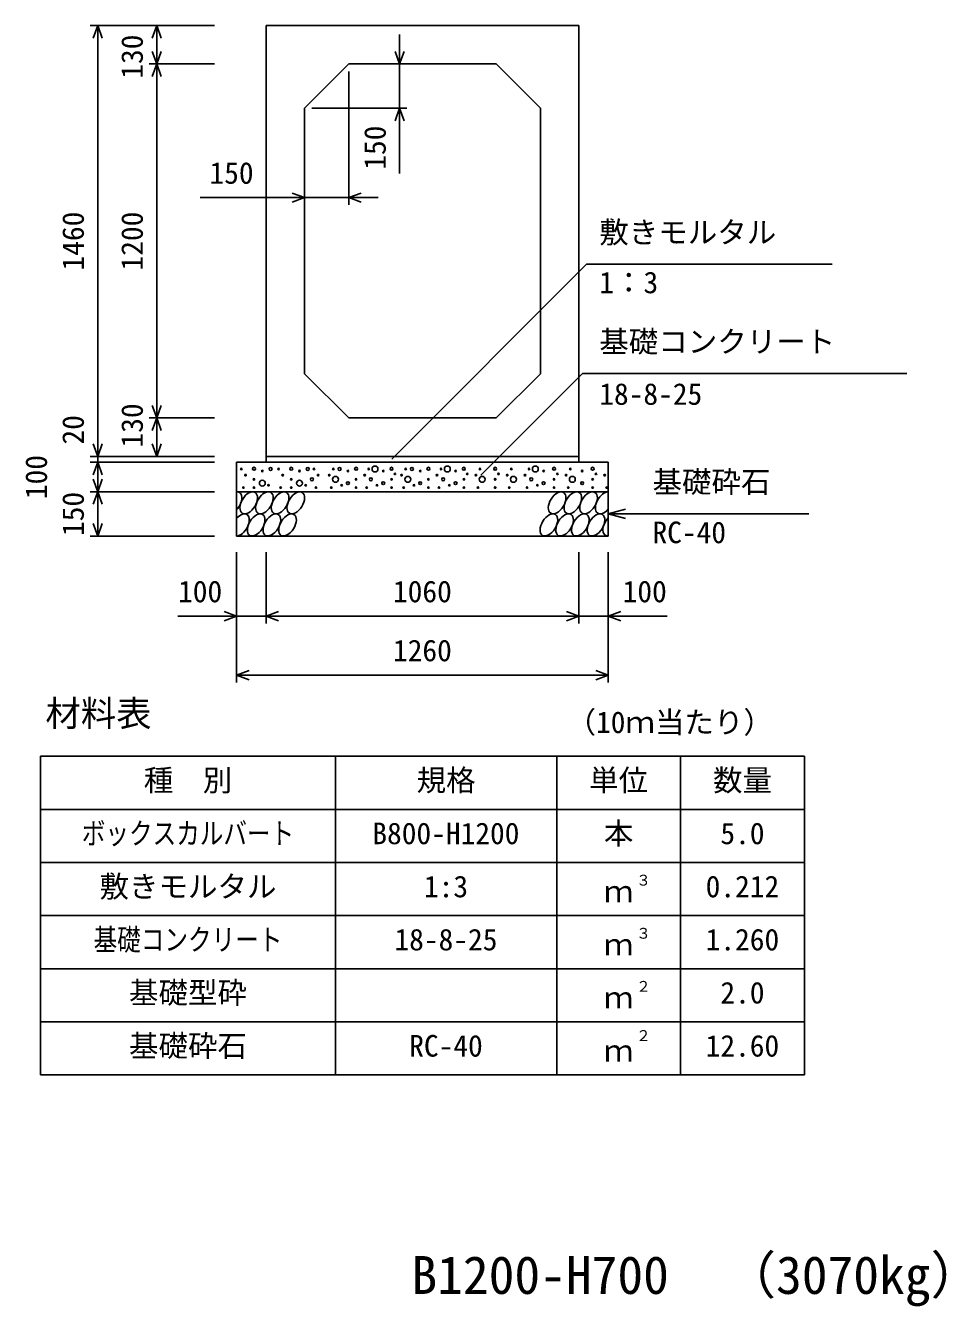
# Model space of a CAD drawing. Units: millimetres, scale not verified. Extents: x -25170 to 75630, y 0 to 35640.
# Drawn here: x 30994 to 34082, y 22551 to 26892 of the extents above; entities that cross this region are included whole.
import ezdxf
from ezdxf.enums import TextEntityAlignment as Align

# ---------------------------------------------------------------- set-up
doc = ezdxf.new("R2010")
doc.units = ezdxf.units.MM
doc.header["$LTSCALE"] = 60
for name, color, linetype, lineweight in [('DIM', 7, 'Continuous', 25), ('HATCH', 6, 'Continuous', 25), ('HYO', 3, 'Continuous', 25), ('HYO2', 4, 'Continuous', 25), ('OUTLINE', 3, 'Continuous', 25), ('TXT', 7, 'Continuous', 25)]:
    doc.layers.add(name, color=color, linetype=linetype, lineweight=lineweight)
doc.styles.add('ＭＳ ゴシック', font='')
doc.styles.get('ＭＳ ゴシック').set_extended_font_data('MS Gothic')

msp = doc.modelspace()

# ---------------------------------------------------------------- linework, layer by layer
at = {"layer": 'DIM'}
for p, q in [((31213.88, 26891.89), (31634.98, 26891.89)), ((31238.88, 26891.89), (31223.49, 26849.6)), ((31238.88, 25431.89), (31238.88, 26891.89)), ((31254.27, 26849.6), (31238.88, 26891.89)), ((31438.88, 26891.89), (31423.49, 26849.6)), ((31438.88, 26891.89), (31438.88, 26761.89)), ((31454.27, 26849.6), (31438.88, 26891.89)), ((32262.46, 26861.89), (32262.46, 26761.89)), ((31438.88, 26761.89), (31423.49, 26804.17)), ((31454.27, 26804.17), (31438.88, 26761.89)), ((32262.46, 26761.89), (32247.07, 26804.17)), ((32277.85, 26804.17), (32262.46, 26761.89)), ((31413.88, 26761.89), (31634.98, 26761.89)), ((31438.88, 26761.89), (31423.49, 26719.6)), ((31438.88, 26761.89), (31438.88, 25561.89)), ((31454.27, 26719.6), (31438.88, 26761.89)), ((32262.46, 26611.89), (32262.46, 26761.89)), ((32089.98, 26736.89), (32089.98, 26283.87)), ((31964.98, 26611.89), (32287.46, 26611.89)), ((32262.46, 26611.89), (32247.07, 26569.6)), ((32277.85, 26569.6), (32262.46, 26611.89)), ((32262.46, 26611.89), (32262.46, 26391.01)), ((31585.88, 26308.87), (31939.98, 26308.87)), ((31897.7, 26324.26), (31939.98, 26308.87)), ((31939.98, 26308.87), (31897.7, 26293.48)), ((32089.98, 26308.87), (31939.98, 26308.87)), ((32132.27, 26324.26), (32089.98, 26308.87)), ((32089.98, 26308.87), (32189.98, 26308.87)), ((32089.98, 26308.87), (32132.27, 26293.48)), ((32236.2, 25422.55), (32896.48, 26082.83)), ((33728.89, 26082.83), (32896.48, 26082.83)), ((32538.01, 25368.16), (32882.07, 25712.22)), ((33981.62, 25712.22), (32882.07, 25712.22)), ((31438.88, 25561.89), (31423.49, 25604.17)), ((31454.27, 25604.17), (31438.88, 25561.89)), ((31413.88, 25561.89), (31634.98, 25561.89)), ((31438.88, 25561.89), (31423.49, 25519.6)), ((31438.88, 25431.89), (31438.88, 25561.89)), ((31454.27, 25519.6), (31438.88, 25561.89)), ((31238.88, 25431.89), (31223.49, 25474.17)), ((31254.27, 25474.17), (31238.88, 25431.89)), ((31438.88, 25431.89), (31423.49, 25474.17)), ((31454.27, 25474.17), (31438.88, 25431.89)), ((31213.88, 25431.89), (31634.98, 25431.89)), ((31213.88, 25411.89), (31634.98, 25411.89)), ((31238.88, 25411.89), (31223.49, 25369.6)), ((31238.88, 25431.89), (31238.88, 25411.89)), ((31238.88, 25411.89), (31238.88, 25311.89)), ((31254.27, 25369.6), (31238.88, 25411.89)), ((31238.88, 25311.89), (31223.49, 25354.17)), ((31254.27, 25354.17), (31238.88, 25311.89)), ((31213.88, 25311.89), (31634.98, 25311.89)), ((31238.88, 25311.89), (31223.49, 25269.6)), ((31238.88, 25311.89), (31238.88, 25161.89)), ((31254.27, 25269.6), (31238.88, 25311.89)), ((32969.98, 25236.89), (33027.94, 25252.42)), ((33649.79, 25236.89), (32969.98, 25236.89)), ((32969.98, 25236.89), (33027.94, 25221.36)), ((31238.88, 25161.89), (31223.49, 25204.17)), ((31254.27, 25204.17), (31238.88, 25161.89)), ((31213.88, 25161.89), (31634.98, 25161.89)), ((31709.98, 24665.28), (31709.98, 25106.89)), ((31809.98, 24865.28), (31809.98, 25106.89)), ((32869.98, 24865.28), (32869.98, 25106.89)), ((32869.98, 24865.28), (32869.98, 25106.89)), ((32969.98, 24665.28), (32969.98, 25106.89)), ((31510.44, 24890.28), (31709.98, 24890.28)), ((31667.7, 24905.67), (31709.98, 24890.28)), ((31709.98, 24890.28), (31667.7, 24874.88)), ((31809.98, 24890.28), (31709.98, 24890.28)), ((31852.27, 24905.67), (31809.98, 24890.28)), ((32869.98, 24890.28), (31809.98, 24890.28)), ((31809.98, 24890.28), (31852.27, 24874.88)), ((32827.7, 24905.67), (32869.98, 24890.28)), ((32869.98, 24890.28), (32827.7, 24874.88)), ((32969.98, 24890.28), (32869.98, 24890.28)), ((33012.27, 24905.67), (32969.98, 24890.28)), ((33169.53, 24890.28), (32969.98, 24890.28)), ((32969.98, 24890.28), (33012.27, 24874.88)), ((31752.27, 24705.67), (31709.98, 24690.28)), ((32927.7, 24705.67), (32969.98, 24690.28)), ((32969.98, 24690.28), (31709.98, 24690.28)), ((31709.98, 24690.28), (31752.27, 24674.88)), ((32969.98, 24690.28), (32927.7, 24674.88))]:
    msp.add_line(p, q, dxfattribs=at)
at = {"layer": 'HATCH'}
for centre, radius in [((32178.94, 25389.07), 10), ((32424.16, 25389.07), 10), ((32722.59, 25389.07), 10), ((31725.95, 25389.07), 2.5), ((31739.97, 25368.05), 2.5), ((31768.84, 25389.94), 5), ((31768.84, 25354.05), 2.5), ((31796.88, 25382.06), 2.5), ((31824.92, 25389.07), 5), ((31852.05, 25389.07), 2.5), ((31866.07, 25368.05), 2.5), ((31894.95, 25389.94), 5), ((31894.95, 25354.05), 2.5), ((31922.99, 25382.06), 2.5), ((31951.02, 25389.07), 5), ((31965.04, 25354.05), 5), ((31972.05, 25389.07), 2.5), ((31986.07, 25368.05), 2.5), ((32023.89, 25368.05), 2.5), ((32044.92, 25354.05), 10), ((32037.91, 25389.07), 2.5), ((32058.94, 25389.07), 5), ((32086.98, 25382.06), 2.5), ((32115.01, 25389.94), 5), ((32115.01, 25354.05), 2.5), ((32143.89, 25368.05), 2.5), ((32157.91, 25389.07), 2.5), ((32164.92, 25354.05), 5), ((32206.98, 25382.06), 2.5), ((32235.01, 25389.94), 5), ((32235.01, 25354.05), 2.5), ((32246.35, 25372.37), 2.5), ((32269.11, 25368.05), 2.5), ((32290.14, 25354.05), 10), ((32283.13, 25389.07), 2.5), ((32304.16, 25389.07), 5), ((32332.2, 25382.06), 2.5), ((32360.24, 25389.94), 5), ((32360.24, 25354.05), 2.5), ((32389.11, 25368.05), 2.5), ((32403.13, 25389.07), 2.5), ((32410.14, 25354.05), 5), ((32452.2, 25382.06), 2.5), ((32480.24, 25389.94), 5), ((32480.24, 25354.05), 2.5), ((32491.58, 25372.37), 2.5), ((32521.04, 25368.05), 2.5), ((32542.07, 25354.05), 10), ((32535.06, 25389.07), 2.5), ((32586.34, 25389.94), 5), ((32586.34, 25354.05), 2.5), ((32597.68, 25372.37), 2.5), ((32627.14, 25368.05), 2.5), ((32648.17, 25354.05), 10), ((32641.16, 25389.07), 2.5), ((32687.54, 25368.05), 2.5), ((32701.56, 25389.07), 2.5), ((32708.57, 25354.05), 5), ((32750.63, 25382.06), 2.5), ((32786.17, 25389.94), 5), ((32786.17, 25354.05), 2.5), ((32797.51, 25372.37), 2.5), ((32826.97, 25368.05), 2.5), ((32848, 25354.05), 10), ((32840.98, 25389.07), 2.5), ((32881.27, 25382.06), 2.5), ((32916.8, 25389.94), 5), ((32916.8, 25354.05), 2.5), ((32928.14, 25372.37), 2.5), ((32957.6, 25368.05), 2.5), ((31732.96, 25326.04), 2.5), ((31768.84, 25326.04), 2.5), ((31796.88, 25340.92), 10), ((31817.91, 25333.91), 2.5), ((31859.06, 25326.04), 2.5), ((31894.95, 25326.04), 2.5), ((31922.99, 25340.92), 10), ((31944.01, 25333.91), 2.5), ((31979.06, 25326.04), 2.5), ((32030.9, 25326.04), 2.5), ((32065.95, 25333.91), 2.5), ((32086.98, 25340.92), 5), ((32115.01, 25326.04), 2.5), ((32150.9, 25326.04), 2.5), ((32185.95, 25333.91), 2.5), ((32206.98, 25340.92), 5), ((32235.01, 25326.04), 2.5), ((32276.12, 25326.04), 2.5), ((32311.17, 25333.91), 2.5), ((32332.2, 25340.92), 5), ((32360.24, 25326.04), 2.5), ((32396.12, 25326.04), 2.5), ((32431.17, 25333.91), 2.5), ((32452.2, 25340.92), 5), ((32480.24, 25326.04), 2.5), ((32528.05, 25326.04), 2.5), ((32586.34, 25326.04), 2.5), ((32634.15, 25326.04), 2.5), ((32694.55, 25326.04), 2.5), ((32729.6, 25333.91), 2.5), ((32750.63, 25340.92), 5), ((32786.17, 25326.04), 2.5), ((32833.98, 25326.04), 2.5), ((32881.27, 25340.92), 5), ((32916.8, 25326.04), 2.5), ((32964.61, 25326.04), 2.5)]:
    msp.add_circle(centre, radius, dxfattribs=at)
for centre, start_param, end_param in [((31697.62, 25274.37), 4.385593, 6.6745444), ((32956.12, 25274.37), 0.3357715, 4.4411806), ((31722.94, 25199.38), 3.5111464, 7.548991), ((32981.44, 25199.38), 1.2110787, 3.5658734)]:
    msp.add_ellipse(centre, major_axis=(21.81, 35.31), ratio=0.5792, start_param=start_param, end_param=end_param, dxfattribs=at)
for centre in [(31750.83, 25274.37), (31804.03, 25274.37), (31857.24, 25274.37), (31910.45, 25274.37), (32796.5, 25274.37), (32849.71, 25274.37), (32902.91, 25274.37), (31776.15, 25199.38), (31829.35, 25199.38), (31882.56, 25199.38), (32768.61, 25199.38), (32821.82, 25199.38), (32875.03, 25199.38), (32928.23, 25199.38)]:
    msp.add_ellipse(centre, major_axis=(21.81, 35.31), ratio=0.5792, dxfattribs=at)
at = {"layer": 'HYO'}
for p, q in [((33634.98, 24415.28), (31044.98, 24415.28)), ((31044.98, 24415.28), (31044.98, 23335.28)), ((32044.98, 24415.28), (32044.98, 23335.28)), ((32794.98, 24415.28), (32794.98, 23335.28)), ((33214.98, 24415.28), (33214.98, 23335.28)), ((33634.98, 23335.28), (33634.98, 24415.28)), ((31044.98, 24235.28), (33634.98, 24235.28)), ((31044.98, 23335.28), (33634.98, 23335.28))]:
    msp.add_line(p, q, dxfattribs=at)
at = {"layer": 'HYO2'}
for p, q in [((31044.98, 24055.28), (33634.98, 24055.28)), ((31044.98, 23875.28), (33634.98, 23875.28)), ((31044.98, 23695.28), (33634.98, 23695.28)), ((31044.98, 23515.28), (33634.98, 23515.28))]:
    msp.add_line(p, q, dxfattribs=at)
at = {"layer": 'OUTLINE'}
for p, q in [((31809.98, 26891.89), (31809.98, 25411.89)), ((32869.98, 26891.89), (31809.98, 26891.89)), ((32869.98, 26891.89), (32869.98, 25411.89)), ((32089.98, 26761.89), (31939.98, 26611.89)), ((32089.98, 26761.89), (32589.98, 26761.89)), ((32739.98, 26611.89), (32589.98, 26761.89)), ((31939.98, 25711.89), (31939.98, 26611.89)), ((32739.98, 25711.89), (32739.98, 26611.89)), ((31939.98, 25711.89), (32089.98, 25561.89)), ((32739.98, 25711.89), (32589.98, 25561.89)), ((32089.98, 25561.89), (32589.98, 25561.89)), ((31709.98, 25411.89), (31709.98, 25161.89)), ((31709.98, 25411.89), (32969.98, 25411.89)), ((32869.98, 25431.89), (31809.98, 25431.89)), ((32969.98, 25411.89), (32969.98, 25161.89)), ((31709.98, 25311.89), (32969.98, 25311.89)), ((31709.98, 25161.89), (32969.98, 25161.89))]:
    msp.add_line(p, q, dxfattribs=at)

# ---------------------------------------------------------------- texts
at = {"layer": 'DIM', "style": 'ＭＳ ゴシック'}
for s, p in [('130', (31413.88, 26711.89)), ('150', (32237.46, 26403.39)), ('1460', (31213.88, 26061.89)), ('1200', (31413.88, 26061.89)), ('130', (31413.88, 25461.89)), ('20', (31213.88, 25471.96)), ('100', (31088.88, 25286.89)), ('150', (31213.88, 25161.89))]:
    msp.add_text(s, height=73.31, rotation=90, dxfattribs=at).set_placement(p, align=Align.BOTTOM_LEFT)
for s, p in [('150', (31617.84, 26333.87)), ('敷きモルタル', (32939.33, 26132.83)), ('1：3', (32939.33, 25962.72)), ('基礎コンクリート', (32939.33, 25762.22)), ('18-8-25', (32939.33, 25584.59)), ('基礎砕石', (33119.72, 25286.89)), ('RC-40', (33119.72, 25115.51)), ('100', (31511.34, 24915.28)), ('1060', (32239.98, 24915.28)), ('100', (33018.62, 24915.28)), ('1260', (32239.98, 24715.28))]:
    msp.add_text(s, height=73.31, dxfattribs=at).set_placement(p, align=Align.BOTTOM_LEFT)
at = {"layer": 'TXT', "style": 'ＭＳ ゴシック'}
for s, height, p in [('材料表', 87.98, (31061.65, 24490.28)), ('（10ｍ当たり）', 73.31, (32828.31, 24471.94)), ('種\u3000別', 73.31, (31394.98, 24275.28)), ('規格', 73.31, (32319.98, 24275.28)), ('単位', 73.31, (32904.98, 24275.28)), ('数量', 73.31, (33324.98, 24275.28)), ('B800-H1200', 73.31, (32169.98, 24095.28)), ('本', 73.31, (32954.98, 24095.28)), ('5.0', 73.31, (33349.98, 24095.28)), ('敷きモルタル', 73.31, (31244.98, 23915.28)), ('1:3', 73.31, (32344.98, 23915.28)), ('３', 36.66, (33064.22, 23965.89)), ('0.212', 73.31, (33299.98, 23915.28)), ('ｍ', 73.31, (32954.98, 23898.61)), ('３', 36.66, (33064.22, 23785.89)), ('18-8-25', 73.31, (32244.98, 23735.28)), ('ｍ', 73.31, (32954.98, 23718.61)), ('1.260', 73.31, (33299.98, 23735.28)), ('基礎型砕', 73.31, (31344.98, 23555.28)), ('２', 36.66, (33064.22, 23605.89)), ('2.0', 73.31, (33349.98, 23555.28)), ('ｍ', 73.31, (32954.98, 23538.61)), ('２', 36.66, (33064.22, 23439.22)), ('基礎砕石', 73.31, (31344.98, 23375.28)), ('RC-40', 73.31, (32294.98, 23375.28)), ('12.60', 73.31, (33299.98, 23375.28)), ('ｍ', 73.31, (32954.98, 23358.61)), ('B1200-H700', 128.3, (32302.48, 22554.39)), ('（3070kg）', 128.3, (33363.57, 22554.39))]:
    msp.add_text(s, height=height, dxfattribs=at).set_placement(p, align=Align.BOTTOM_LEFT)
at = {"layer": 'TXT', "style": 'ＭＳ ゴシック', "width": 0.8}
for s, p in [('ボックスカルバート', (31184.98, 24095.28)), ('基礎コンクリート', (31224.98, 23735.28))]:
    msp.add_text(s, height=73.31, dxfattribs=at).set_placement(p, align=Align.BOTTOM_LEFT)

doc.saveas('drawing.dxf')
